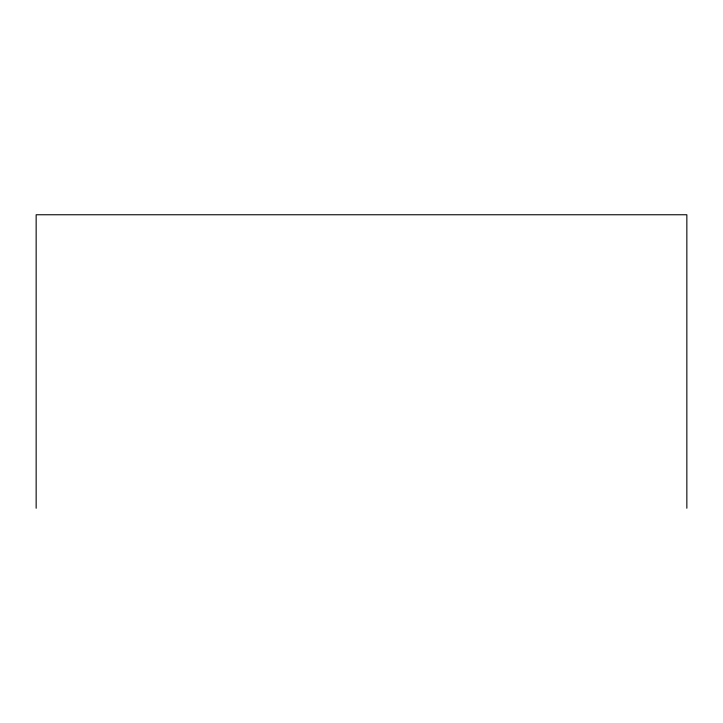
<?xml version="1.0" encoding="UTF-8"?>
<svg xmlns="http://www.w3.org/2000/svg" width="723" height="723" viewBox="0 0 723 723"><rect width="100%" height="100%" fill="white"/><g stroke="black" fill="none" stroke-linecap="round" stroke-linejoin="round"><path stroke-width="1.08" d="M686.85 508.242L686.85 214.758L36.15 214.758L36.15 508.242"/></g></svg>
